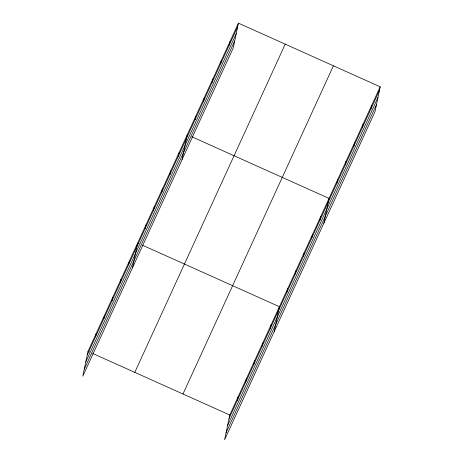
<?xml version="1.0" encoding="UTF-8"?>
<svg xmlns="http://www.w3.org/2000/svg" width="463" height="463" viewBox="0 0 463 463"><rect width="100%" height="100%" fill="white"/><g stroke="black" fill="none" stroke-linecap="round" stroke-linejoin="round"><path stroke-width="0.69" d="M238.422 23.15L87.993 351.353L82.802 376.193L233.23 47.99L238.422 23.15L380.198 86.807L375.007 111.647L224.578 439.85L229.77 415.01L380.198 86.807M95.528 336.838L96.263 333.302M103.799 318.787L104.54 315.251M112.075 300.736L112.81 297.2M120.345 282.685L121.086 279.148M128.621 264.633L129.362 261.097M132.447 267.886L137.633 243.046L138.935 243.631M145.168 228.531L145.909 224.995M153.444 210.48L154.179 206.944M161.714 192.429L162.455 188.892M169.99 174.377L170.725 170.841M178.261 156.326L179.002 152.79M182.086 159.579L187.278 134.739M195.062 119.674L195.797 116.144M203.587 101.079L204.322 97.543M212.112 82.478L212.847 78.947M220.637 63.882L221.372 60.346M229.156 45.281L229.897 41.751M237.305 400.495L238.04 396.959M245.575 382.444L246.316 378.908M253.851 364.393L254.586 360.856M262.122 346.341L262.862 342.805M270.398 328.29L271.133 324.754M274.218 331.543L279.409 306.703L142.182 245.089M286.944 292.188L287.685 288.652M295.22 274.137L295.955 270.6M303.491 256.085L304.232 252.549M311.767 238.034L312.502 234.498M320.037 219.983L320.778 216.447M323.863 223.235L329.048 198.395L191.827 136.782M336.838 183.331L337.573 179.8M345.363 164.735L346.098 161.199M353.888 146.134L354.623 142.604M362.407 127.539L363.148 124.003M370.932 108.938L371.673 105.402M87.252 354.889L237.681 26.686M85.782 361.921L236.217 33.712M84.272 369.161L234.7 40.958M134.779 372.362L285.208 44.159M182.983 394.007L333.412 65.798M229.029 418.546L379.457 90.343M227.559 425.578L377.993 97.369M226.048 432.818L376.477 104.615M87.993 351.353L89.29 351.938M92.542 353.396L229.77 415.01"/></g></svg>
